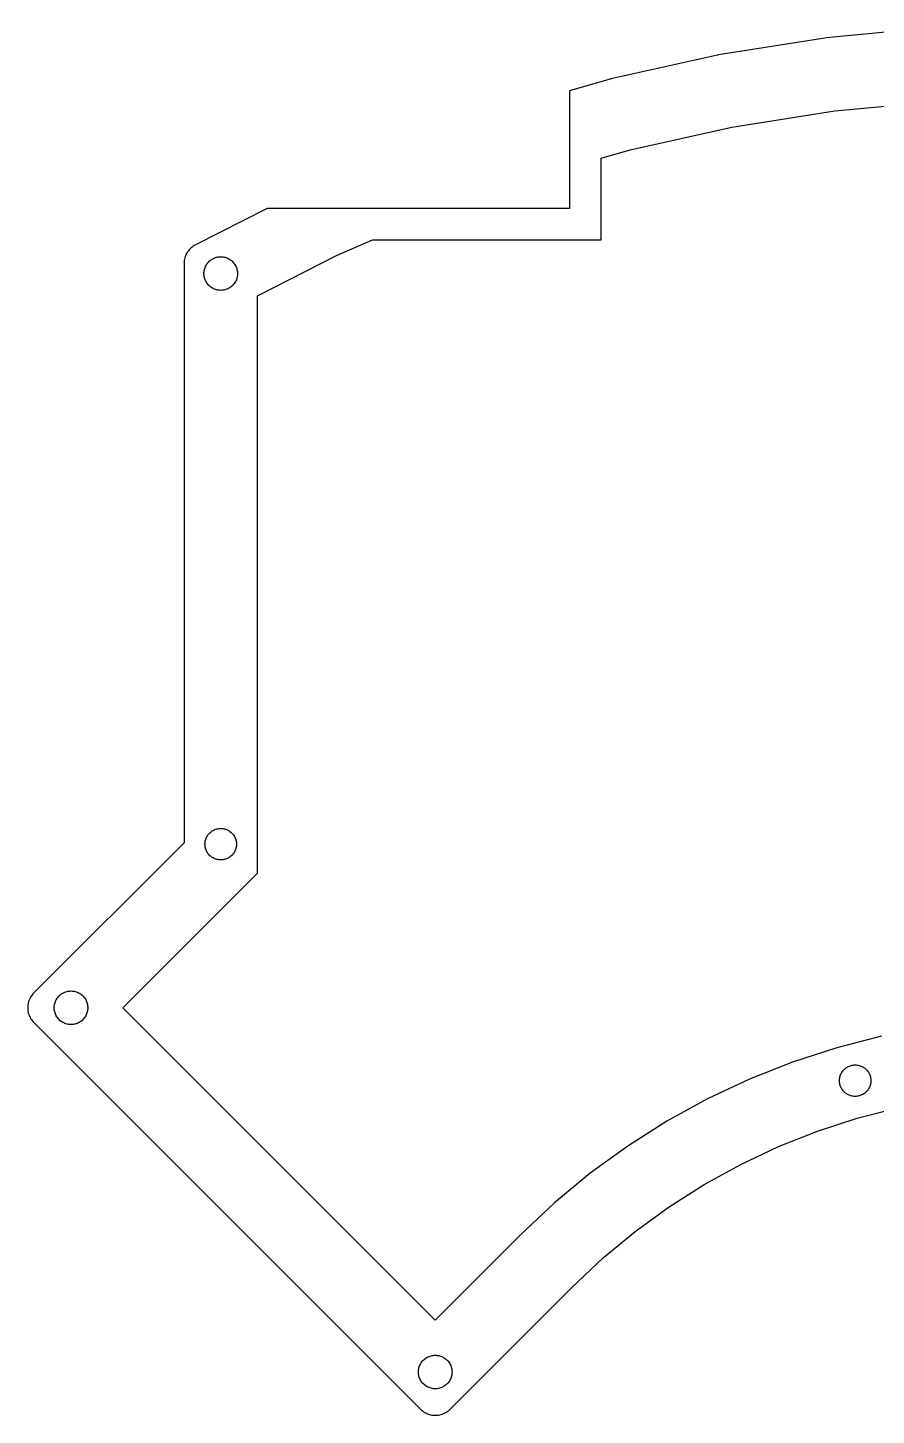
# Model space of a CAD drawing. Header units: metres. Extents: x -87 to 72, y -78 to 55.
# Drawn here: x -86.8 to -6, y -77.9 to 54.3 of the extents above; entities that cross this region are included whole.
import ezdxf

# ---------------------------------------------------------------- set-up
doc = ezdxf.new("R2010")
doc.units = ezdxf.units.M

msp = doc.modelspace()

# ---------------------------------------------------------------- linework, layer by layer
for p, q in [((-0.5284, 54.3282), (-10.7297, 53.3639)), ((-10.8543, 53.3482), (-20.9749, 51.7452)), ((-10.7297, 53.3639), (-10.8543, 53.3482)), ((-21.0984, 51.7217), (-31.0983, 49.4864)), ((-20.9749, 51.7452), (-21.0984, 51.7217)), ((-31.22, 49.4552), (-35.1875, 48.3025)), ((-31.0983, 49.4864), (-31.22, 49.4552)), ((-35.1875, 48.3025), (-35.1875, 37.101)), ((-19.7247, 44.856), (-9.9145, 46.4098)), ((-9.9145, 46.4098), (-0.02608, 47.3445)), ((-29.418, 42.6893), (-19.7247, 44.856)), ((-32.1875, 41.8847), (-29.418, 42.6893)), ((-32.1875, 34.101), (-32.1875, 41.8847)), ((-64.0199, 37.101), (-70.8455, 33.6232)), ((-35.1875, 37.101), (-64.0199, 37.101)), ((-71.5178, 33.067), (-71.5917, 32.9654)), ((-71.4377, 33.1638), (-71.5178, 33.067)), ((-71.3517, 33.2554), (-71.4377, 33.1638)), ((-71.2601, 33.3414), (-71.3517, 33.2554)), ((-71.1633, 33.4215), (-71.2601, 33.3414)), ((-71.0617, 33.4953), (-71.1633, 33.4215)), ((-70.9556, 33.5627), (-71.0617, 33.4953)), ((-70.8455, 33.6232), (-70.9556, 33.5627)), ((-57.417, 32.609), (-53.9693, 34.101)), ((-53.9693, 34.101), (-32.1875, 34.101)), ((-71.9365, 31.904), (-71.9375, 31.8412)), ((-71.9375, 31.8412), (-71.9375, -23.3623)), ((-71.9286, 32.0294), (-71.9365, 31.904)), ((-71.9129, 32.154), (-71.9286, 32.0294)), ((-71.8893, 32.2775), (-71.9129, 32.154)), ((-71.8581, 32.3992), (-71.8893, 32.2775)), ((-71.8193, 32.5186), (-71.8581, 32.3992)), ((-71.773, 32.6355), (-71.8193, 32.5186)), ((-71.7195, 32.7492), (-71.773, 32.6355)), ((-71.659, 32.8593), (-71.7195, 32.7492)), ((-71.5917, 32.9654), (-71.659, 32.8593)), ((-69.8396, 31.6697), (-69.7884, 31.7562)), ((-69.7884, 31.7562), (-69.7319, 31.8393)), ((-69.7319, 31.8393), (-69.6703, 31.9187)), ((-69.6703, 31.9187), (-69.6038, 31.9941)), ((-69.6038, 31.9941), (-69.5328, 32.0652)), ((-69.5328, 32.0652), (-69.4574, 32.1317)), ((-69.4574, 32.1317), (-69.378, 32.1933)), ((-69.378, 32.1933), (-69.2948, 32.2498)), ((-69.2948, 32.2498), (-69.2083, 32.301)), ((-69.2083, 32.301), (-69.1187, 32.3466)), ((-69.1187, 32.3466), (-69.0265, 32.3865)), ((-69.0265, 32.3865), (-68.9319, 32.4206)), ((-68.9319, 32.4206), (-68.8354, 32.4486)), ((-68.8354, 32.4486), (-68.7373, 32.4705)), ((-68.7373, 32.4705), (-68.638, 32.4863)), ((-68.638, 32.4863), (-68.538, 32.4957)), ((-68.538, 32.4957), (-68.4375, 32.4989)), ((-68.4375, 32.4989), (-68.337, 32.4957)), ((-68.337, 32.4957), (-68.237, 32.4863)), ((-68.237, 32.4863), (-68.1377, 32.4705)), ((-68.1377, 32.4705), (-68.0396, 32.4486)), ((-68.0396, 32.4486), (-67.9431, 32.4206)), ((-67.9431, 32.4206), (-67.8485, 32.3865)), ((-67.8485, 32.3865), (-67.7562, 32.3466)), ((-67.7562, 32.3466), (-67.6667, 32.301)), ((-67.6667, 32.301), (-67.5802, 32.2498)), ((-67.5802, 32.2498), (-67.497, 32.1933)), ((-67.497, 32.1933), (-67.4176, 32.1317)), ((-67.4176, 32.1317), (-67.3422, 32.0652)), ((-67.3422, 32.0652), (-67.2711, 31.9941)), ((-67.2711, 31.9941), (-67.2047, 31.9187)), ((-67.2047, 31.9187), (-67.1431, 31.8393)), ((-67.1431, 31.8393), (-67.0866, 31.7562)), ((-67.0866, 31.7562), (-67.0354, 31.6697)), ((-64.9375, 28.7772), (-57.417, 32.609)), ((-70.0375, 30.8989), (-70.0343, 30.9993)), ((-70.0343, 30.7984), (-70.0375, 30.8989)), ((-70.0343, 30.9993), (-70.0249, 31.0994)), ((-70.0249, 30.6983), (-70.0343, 30.7984)), ((-70.0249, 31.0994), (-70.0091, 31.1987)), ((-70.0091, 30.5991), (-70.0249, 30.6983)), ((-70.0091, 31.1987), (-69.9872, 31.2968)), ((-69.9872, 30.501), (-70.0091, 30.5991)), ((-69.9872, 31.2968), (-69.9592, 31.3933)), ((-69.9592, 30.4045), (-69.9872, 30.501)), ((-69.9592, 31.3933), (-69.9251, 31.4879)), ((-69.9251, 31.4879), (-69.8852, 31.5801)), ((-69.8852, 31.5801), (-69.8396, 31.6697)), ((-67.0354, 31.6697), (-66.9898, 31.5801)), ((-66.9898, 31.5801), (-66.9499, 31.4879)), ((-66.9499, 31.4879), (-66.9158, 31.3933)), ((-66.9158, 31.3933), (-66.8878, 31.2968)), ((-66.8878, 30.501), (-66.9158, 30.4045)), ((-66.8878, 31.2968), (-66.8658, 31.1987)), ((-66.8658, 30.5991), (-66.8878, 30.501)), ((-66.8658, 31.1987), (-66.8501, 31.0994)), ((-66.8501, 30.6983), (-66.8658, 30.5991)), ((-66.8501, 31.0994), (-66.8406, 30.9993)), ((-66.8406, 30.7984), (-66.8501, 30.6983)), ((-66.8406, 30.9993), (-66.8375, 30.8989)), ((-66.8375, 30.8989), (-66.8406, 30.7984)), ((-69.9251, 30.3099), (-69.9592, 30.4045)), ((-69.8852, 30.2176), (-69.9251, 30.3099)), ((-69.8396, 30.1281), (-69.8852, 30.2176)), ((-69.7884, 30.0416), (-69.8396, 30.1281)), ((-69.7319, 29.9584), (-69.7884, 30.0416)), ((-69.6703, 29.879), (-69.7319, 29.9584)), ((-69.6038, 29.8036), (-69.6703, 29.879)), ((-69.5328, 29.7325), (-69.6038, 29.8036)), ((-69.4574, 29.666), (-69.5328, 29.7325)), ((-69.378, 29.6044), (-69.4574, 29.666)), ((-69.2948, 29.5479), (-69.378, 29.6044)), ((-69.2083, 29.4968), (-69.2948, 29.5479)), ((-69.1187, 29.4511), (-69.2083, 29.4968)), ((-69.0265, 29.4112), (-69.1187, 29.4511)), ((-68.9319, 29.3772), (-69.0265, 29.4112)), ((-68.8354, 29.3491), (-68.9319, 29.3772)), ((-68.7373, 29.3272), (-68.8354, 29.3491)), ((-68.638, 29.3115), (-68.7373, 29.3272)), ((-68.538, 29.302), (-68.638, 29.3115)), ((-68.4375, 29.2989), (-68.538, 29.302)), ((-68.337, 29.302), (-68.4375, 29.2989)), ((-68.237, 29.3115), (-68.337, 29.302)), ((-68.1377, 29.3272), (-68.237, 29.3115)), ((-68.0396, 29.3491), (-68.1377, 29.3272)), ((-67.9431, 29.3772), (-68.0396, 29.3491)), ((-67.8485, 29.4112), (-67.9431, 29.3772)), ((-67.7562, 29.4511), (-67.8485, 29.4112)), ((-67.6667, 29.4968), (-67.7562, 29.4511)), ((-67.5802, 29.5479), (-67.6667, 29.4968)), ((-67.497, 29.6044), (-67.5802, 29.5479)), ((-67.4176, 29.666), (-67.497, 29.6044)), ((-67.3422, 29.7325), (-67.4176, 29.666)), ((-67.2711, 29.8036), (-67.3422, 29.7325)), ((-67.2047, 29.879), (-67.2711, 29.8036)), ((-67.1431, 29.9584), (-67.2047, 29.879)), ((-67.0866, 30.0416), (-67.1431, 29.9584)), ((-67.0354, 30.1281), (-67.0866, 30.0416)), ((-66.9898, 30.2176), (-67.0354, 30.1281)), ((-66.9499, 30.3099), (-66.9898, 30.2176)), ((-66.9158, 30.4045), (-66.9499, 30.3099)), ((-64.9375, -26.2618), (-64.9375, 28.7772)), ((-69.5933, -22.5379), (-69.531, -22.4672)), ((-69.531, -22.4672), (-69.4643, -22.4006)), ((-69.4643, -22.4006), (-69.3936, -22.3383)), ((-69.3936, -22.3383), (-69.3192, -22.2805)), ((-69.3192, -22.2805), (-69.2412, -22.2275)), ((-69.2412, -22.2275), (-69.1601, -22.1796)), ((-69.1601, -22.1796), (-69.0762, -22.1368)), ((-69.0762, -22.1368), (-68.9897, -22.0994)), ((-68.9897, -22.0994), (-68.901, -22.0674)), ((-68.901, -22.0674), (-68.8105, -22.0412)), ((-68.8105, -22.0412), (-68.7186, -22.0206)), ((-68.7186, -22.0206), (-68.6255, -22.0059)), ((-68.6255, -22.0059), (-68.5317, -21.997)), ((-68.5317, -21.997), (-68.4375, -21.994)), ((-68.4375, -21.994), (-68.3433, -21.997)), ((-68.3433, -21.997), (-68.2495, -22.0059)), ((-68.2495, -22.0059), (-68.1564, -22.0206)), ((-68.1564, -22.0206), (-68.0645, -22.0412)), ((-68.0645, -22.0412), (-67.974, -22.0674)), ((-67.974, -22.0674), (-67.8853, -22.0994)), ((-67.8853, -22.0994), (-67.7988, -22.1368)), ((-67.7988, -22.1368), (-67.7149, -22.1796)), ((-67.7149, -22.1796), (-67.6337, -22.2275)), ((-67.6337, -22.2275), (-67.5558, -22.2805)), ((-67.5558, -22.2805), (-67.4814, -22.3383)), ((-67.4814, -22.3383), (-67.4107, -22.4006)), ((-67.4107, -22.4006), (-67.344, -22.4672)), ((-67.344, -22.4672), (-67.2817, -22.5379)), ((-71.9375, -23.3623), (-86.247, -37.6718)), ((-69.9375, -23.494), (-69.9345, -23.3998)), ((-69.9345, -23.5882), (-69.9375, -23.494)), ((-69.9345, -23.3998), (-69.9257, -23.306)), ((-69.9257, -23.682), (-69.9345, -23.5882)), ((-69.9257, -23.306), (-69.9109, -23.2129)), ((-69.9109, -23.7751), (-69.9257, -23.682)), ((-69.9109, -23.2129), (-69.8904, -23.121)), ((-69.8904, -23.8671), (-69.9109, -23.7751)), ((-69.8904, -23.121), (-69.8641, -23.0305)), ((-69.8641, -23.0305), (-69.8322, -22.9418)), ((-69.8322, -22.9418), (-69.7947, -22.8554)), ((-69.7947, -22.8554), (-69.752, -22.7714)), ((-69.752, -22.7714), (-69.704, -22.6903)), ((-69.704, -22.6903), (-69.651, -22.6123)), ((-69.651, -22.6123), (-69.5933, -22.5379)), ((-67.2817, -22.5379), (-67.224, -22.6123)), ((-67.224, -22.6123), (-67.171, -22.6903)), ((-67.171, -22.6903), (-67.123, -22.7714)), ((-67.123, -22.7714), (-67.0803, -22.8554)), ((-67.0803, -22.8554), (-67.0428, -22.9418)), ((-67.0428, -22.9418), (-67.0109, -23.0305)), ((-67.0109, -23.0305), (-66.9846, -23.121)), ((-66.9846, -23.121), (-66.9641, -23.2129)), ((-66.9641, -23.7751), (-66.9846, -23.8671)), ((-66.9641, -23.2129), (-66.9493, -23.306)), ((-66.9493, -23.682), (-66.9641, -23.7751)), ((-66.9493, -23.306), (-66.9405, -23.3998)), ((-66.9405, -23.5882), (-66.9493, -23.682)), ((-66.9405, -23.3998), (-66.9375, -23.494)), ((-66.9375, -23.494), (-66.9405, -23.5882)), ((-69.8641, -23.9575), (-69.8904, -23.8671)), ((-69.8322, -24.0462), (-69.8641, -23.9575)), ((-69.7947, -24.1327), (-69.8322, -24.0462)), ((-69.752, -24.2167), (-69.7947, -24.1327)), ((-69.704, -24.2978), (-69.752, -24.2167)), ((-69.651, -24.3757), (-69.704, -24.2978)), ((-69.5933, -24.4502), (-69.651, -24.3757)), ((-69.531, -24.5208), (-69.5933, -24.4502)), ((-69.4643, -24.5875), (-69.531, -24.5208)), ((-69.3936, -24.6498), (-69.4643, -24.5875)), ((-69.3192, -24.7075), (-69.3936, -24.6498)), ((-69.2412, -24.7605), (-69.3192, -24.7075)), ((-69.1601, -24.8085), (-69.2412, -24.7605)), ((-69.0762, -24.8513), (-69.1601, -24.8085)), ((-68.9897, -24.8887), (-69.0762, -24.8513)), ((-68.901, -24.9206), (-68.9897, -24.8887)), ((-68.8105, -24.9469), (-68.901, -24.9206)), ((-68.7186, -24.9675), (-68.8105, -24.9469)), ((-68.6255, -24.9822), (-68.7186, -24.9675)), ((-68.5317, -24.9911), (-68.6255, -24.9822)), ((-68.4375, -24.994), (-68.5317, -24.9911)), ((-68.3433, -24.9911), (-68.4375, -24.994)), ((-68.2495, -24.9822), (-68.3433, -24.9911)), ((-68.1564, -24.9675), (-68.2495, -24.9822)), ((-68.0645, -24.9469), (-68.1564, -24.9675)), ((-67.974, -24.9206), (-68.0645, -24.9469)), ((-67.8853, -24.8887), (-67.974, -24.9206)), ((-67.7988, -24.8513), (-67.8853, -24.8887)), ((-67.7149, -24.8085), (-67.7988, -24.8513)), ((-67.6337, -24.7605), (-67.7149, -24.8085)), ((-67.5558, -24.7075), (-67.6337, -24.7605)), ((-67.4814, -24.6498), (-67.5558, -24.7075)), ((-67.4107, -24.5875), (-67.4814, -24.6498)), ((-67.344, -24.5208), (-67.4107, -24.5875)), ((-67.2817, -24.4502), (-67.344, -24.5208)), ((-67.224, -24.3757), (-67.2817, -24.4502)), ((-67.171, -24.2978), (-67.224, -24.3757)), ((-67.123, -24.2167), (-67.171, -24.2978)), ((-67.0803, -24.1327), (-67.123, -24.2167)), ((-67.0428, -24.0462), (-67.0803, -24.1327)), ((-67.0109, -23.9575), (-67.0428, -24.0462)), ((-66.9846, -23.8671), (-67.0109, -23.9575)), ((-77.7617, -39.086), (-64.9375, -26.2618)), ((-86.6683, -38.2917), (-86.7145, -38.4085)), ((-86.6148, -38.178), (-86.6683, -38.2917)), ((-86.5542, -38.0679), (-86.6148, -38.178)), ((-86.4869, -37.9618), (-86.5542, -38.0679)), ((-86.4131, -37.8602), (-86.4869, -37.9618)), ((-86.333, -37.7634), (-86.4131, -37.8602)), ((-86.247, -37.6718), (-86.333, -37.7634)), ((-84.1592, -38.4047), (-84.1135, -38.3152)), ((-84.1135, -38.3152), (-84.0624, -38.2287)), ((-84.0624, -38.2287), (-84.0059, -38.1455)), ((-84.0059, -38.1455), (-83.9443, -38.0661)), ((-83.9443, -38.0661), (-83.8778, -37.9907)), ((-83.8778, -37.9907), (-83.8067, -37.9196)), ((-83.8067, -37.9196), (-83.7313, -37.8532)), ((-83.7313, -37.8532), (-83.6519, -37.7916)), ((-83.6519, -37.7916), (-83.5688, -37.7351)), ((-83.5688, -37.7351), (-83.4822, -37.6839)), ((-83.4822, -37.6839), (-83.3927, -37.6383)), ((-83.3927, -37.6383), (-83.3004, -37.5983)), ((-83.3004, -37.5983), (-83.2059, -37.5643)), ((-83.2059, -37.5643), (-83.1093, -37.5363)), ((-83.1093, -37.5363), (-83.0113, -37.5143)), ((-83.0113, -37.5143), (-82.912, -37.4986)), ((-82.912, -37.4986), (-82.8119, -37.4891)), ((-82.8119, -37.4891), (-82.7114, -37.486)), ((-82.7114, -37.486), (-82.611, -37.4891)), ((-82.611, -37.4891), (-82.5109, -37.4986)), ((-82.5109, -37.4986), (-82.4116, -37.5143)), ((-82.4116, -37.5143), (-82.3135, -37.5363)), ((-82.3135, -37.5363), (-82.217, -37.5643)), ((-82.217, -37.5643), (-82.1224, -37.5983)), ((-82.1224, -37.5983), (-82.0302, -37.6383)), ((-82.0302, -37.6383), (-81.9406, -37.6839)), ((-81.9406, -37.6839), (-81.8541, -37.7351)), ((-81.8541, -37.7351), (-81.771, -37.7916)), ((-81.771, -37.7916), (-81.6915, -37.8532)), ((-81.6915, -37.8532), (-81.6162, -37.9196)), ((-81.6162, -37.9196), (-81.5451, -37.9907)), ((-81.5451, -37.9907), (-81.4786, -38.0661)), ((-81.4786, -38.0661), (-81.417, -38.1455)), ((-81.417, -38.1455), (-81.3605, -38.2287)), ((-81.3605, -38.2287), (-81.3093, -38.3152)), ((-81.3093, -38.3152), (-81.2637, -38.4047)), ((-86.8239, -38.8978), (-86.8318, -39.0232)), ((-86.8318, -39.0232), (-86.8318, -39.1488)), ((-86.8318, -39.1488), (-86.8239, -39.2742)), ((-86.8081, -38.7731), (-86.8239, -38.8978)), ((-86.8239, -39.2742), (-86.8081, -39.3989)), ((-86.7846, -38.6497), (-86.8081, -38.7731)), ((-86.8081, -39.3989), (-86.7846, -39.5223)), ((-86.7533, -38.528), (-86.7846, -38.6497)), ((-86.7846, -39.5223), (-86.7533, -39.644)), ((-86.7145, -38.4085), (-86.7533, -38.528)), ((-86.7533, -39.644), (-86.7145, -39.7635)), ((-84.3114, -39.086), (-84.3083, -38.9855)), ((-84.3083, -39.1865), (-84.3114, -39.086)), ((-84.3083, -38.9855), (-84.2988, -38.8854)), ((-84.2988, -39.2865), (-84.3083, -39.1865)), ((-84.2988, -38.8854), (-84.2831, -38.7862)), ((-84.2831, -39.3858), (-84.2988, -39.2865)), ((-84.2831, -38.7862), (-84.2612, -38.6881)), ((-84.2612, -39.4839), (-84.2831, -39.3858)), ((-84.2612, -38.6881), (-84.2331, -38.5916)), ((-84.2331, -39.5804), (-84.2612, -39.4839)), ((-84.2331, -38.5916), (-84.1991, -38.497)), ((-84.1991, -39.675), (-84.2331, -39.5804)), ((-84.1991, -38.497), (-84.1592, -38.4047)), ((-84.1592, -39.7672), (-84.1991, -39.675)), ((-81.2637, -38.4047), (-81.2238, -38.497)), ((-81.2238, -39.675), (-81.2637, -39.7672)), ((-81.2238, -38.497), (-81.1897, -38.5916)), ((-81.1897, -39.5804), (-81.2238, -39.675)), ((-81.1897, -38.5916), (-81.1617, -38.6881)), ((-81.1617, -39.4839), (-81.1897, -39.5804)), ((-81.1617, -38.6881), (-81.1398, -38.7862)), ((-81.1398, -39.3858), (-81.1617, -39.4839)), ((-81.1398, -38.7862), (-81.124, -38.8854)), ((-81.124, -39.2865), (-81.1398, -39.3858)), ((-81.124, -38.8854), (-81.1146, -38.9855)), ((-81.1146, -39.1865), (-81.124, -39.2865)), ((-81.1146, -38.9855), (-81.1114, -39.086)), ((-81.1114, -39.086), (-81.1146, -39.1865)), ((-47.9925, -68.8552), (-77.7617, -39.086)), ((-86.7145, -39.7635), (-86.6683, -39.8803)), ((-86.6683, -39.8803), (-86.6148, -39.994)), ((-86.6148, -39.994), (-86.5542, -40.1041)), ((-86.5542, -40.1041), (-86.4869, -40.2102)), ((-86.4869, -40.2102), (-86.4131, -40.3118)), ((-86.4131, -40.3118), (-86.333, -40.4086)), ((-86.333, -40.4086), (-86.247, -40.5002)), ((-86.247, -40.5002), (-49.4067, -77.3405)), ((-84.1135, -39.8568), (-84.1592, -39.7672)), ((-84.0624, -39.9433), (-84.1135, -39.8568)), ((-84.0059, -40.0264), (-84.0624, -39.9433)), ((-83.9443, -40.1059), (-84.0059, -40.0264)), ((-83.8778, -40.1813), (-83.9443, -40.1059)), ((-83.8067, -40.2523), (-83.8778, -40.1813)), ((-83.7313, -40.3188), (-83.8067, -40.2523)), ((-83.6519, -40.3804), (-83.7313, -40.3188)), ((-83.5688, -40.4369), (-83.6519, -40.3804)), ((-83.4822, -40.4881), (-83.5688, -40.4369)), ((-83.3927, -40.5337), (-83.4822, -40.4881)), ((-83.3004, -40.5736), (-83.3927, -40.5337)), ((-83.2059, -40.6077), (-83.3004, -40.5736)), ((-83.1093, -40.6357), (-83.2059, -40.6077)), ((-83.0113, -40.6577), (-83.1093, -40.6357)), ((-82.912, -40.6734), (-83.0113, -40.6577)), ((-82.8119, -40.6828), (-82.912, -40.6734)), ((-82.7114, -40.686), (-82.8119, -40.6828)), ((-82.611, -40.6828), (-82.7114, -40.686)), ((-82.5109, -40.6734), (-82.611, -40.6828)), ((-82.4116, -40.6577), (-82.5109, -40.6734)), ((-82.3135, -40.6357), (-82.4116, -40.6577)), ((-82.217, -40.6077), (-82.3135, -40.6357)), ((-82.1224, -40.5736), (-82.217, -40.6077)), ((-82.0302, -40.5337), (-82.1224, -40.5736)), ((-81.9406, -40.4881), (-82.0302, -40.5337)), ((-81.8541, -40.4369), (-81.9406, -40.4881)), ((-81.771, -40.3804), (-81.8541, -40.4369)), ((-81.6915, -40.3188), (-81.771, -40.3804)), ((-81.6162, -40.2523), (-81.6915, -40.3188)), ((-81.5451, -40.1813), (-81.6162, -40.2523)), ((-81.4786, -40.1059), (-81.5451, -40.1813)), ((-81.417, -40.0264), (-81.4786, -40.1059)), ((-81.3605, -39.9433), (-81.417, -40.0264)), ((-81.3093, -39.8568), (-81.3605, -39.9433)), ((-81.2637, -39.7672), (-81.3093, -39.8568)), ((-5.44469, -41.7957), (-9.72536, -42.8948)), ((-9.72536, -42.8948), (-13.9284, -44.2604)), ((-13.9284, -44.2604), (-18.0375, -45.8873)), ((-9.05672, -45.0048), (-8.99009, -44.9382)), ((-8.99009, -44.9382), (-8.91941, -44.8759)), ((-8.91941, -44.8759), (-8.84495, -44.8181)), ((-8.84495, -44.8181), (-8.767, -44.7652)), ((-8.767, -44.7652), (-8.6859, -44.7172)), ((-8.6859, -44.7172), (-8.60193, -44.6744)), ((-8.60193, -44.6744), (-8.51546, -44.637)), ((-8.51546, -44.637), (-8.42679, -44.6051)), ((-8.42679, -44.6051), (-8.33631, -44.5788)), ((-8.33631, -44.5788), (-8.24435, -44.5582)), ((-8.24435, -44.5582), (-8.15127, -44.5435)), ((-8.15127, -44.5435), (-8.05746, -44.5346)), ((-8.05746, -44.5346), (-7.96328, -44.5317)), ((-7.96328, -44.5317), (-7.86909, -44.5346)), ((-7.86909, -44.5346), (-7.77527, -44.5435)), ((-7.77527, -44.5435), (-7.6822, -44.5582)), ((-7.6822, -44.5582), (-7.59023, -44.5788)), ((-7.59023, -44.5788), (-7.49975, -44.6051)), ((-7.49975, -44.6051), (-7.41108, -44.637)), ((-7.41108, -44.637), (-7.32461, -44.6744)), ((-7.32461, -44.6744), (-7.24064, -44.7172)), ((-7.24064, -44.7172), (-7.15954, -44.7652)), ((-7.15954, -44.7652), (-7.08159, -44.8181)), ((-7.08159, -44.8181), (-7.00713, -44.8759)), ((-7.00713, -44.8759), (-6.93645, -44.9382)), ((-6.93645, -44.9382), (-6.86982, -45.0048)), ((-18.0375, -45.8873), (-22.0364, -47.7691)), ((-9.46328, -46.0317), (-9.46032, -45.9375)), ((-9.46032, -46.1259), (-9.46328, -46.0317)), ((-9.46032, -45.9375), (-9.45144, -45.8437)), ((-9.45144, -46.2197), (-9.46032, -46.1259)), ((-9.45144, -45.8437), (-9.4367, -45.7506)), ((-9.4367, -46.3127), (-9.45144, -46.2197)), ((-9.4367, -45.7506), (-9.41614, -45.6586)), ((-9.41614, -45.6586), (-9.38985, -45.5681)), ((-9.38985, -45.5681), (-9.35793, -45.4795)), ((-9.35793, -45.4795), (-9.32052, -45.393)), ((-9.32052, -45.393), (-9.27773, -45.309)), ((-9.27773, -45.309), (-9.22976, -45.2279)), ((-9.22976, -45.2279), (-9.17679, -45.15)), ((-9.17679, -45.15), (-9.11904, -45.0755)), ((-9.11904, -45.0755), (-9.05672, -45.0048)), ((-6.86982, -45.0048), (-6.8075, -45.0755)), ((-6.8075, -45.0755), (-6.74975, -45.15)), ((-6.74975, -45.15), (-6.69678, -45.2279)), ((-6.69678, -45.2279), (-6.64881, -45.309)), ((-6.64881, -45.309), (-6.60602, -45.393)), ((-6.60602, -45.393), (-6.56861, -45.4795)), ((-6.56861, -45.4795), (-6.53669, -45.5681)), ((-6.53669, -45.5681), (-6.5104, -45.6586)), ((-6.5104, -45.6586), (-6.48984, -45.7506)), ((-6.48984, -45.7506), (-6.4751, -45.8437)), ((-6.4751, -46.2197), (-6.48984, -46.3127)), ((-6.4751, -45.8437), (-6.46624, -45.9375)), ((-6.46624, -46.1259), (-6.4751, -46.2197)), ((-6.46624, -45.9375), (-6.46328, -46.0317)), ((-6.46328, -46.0317), (-6.46624, -46.1259)), ((-9.41614, -46.4047), (-9.4367, -46.3127)), ((-9.38985, -46.4952), (-9.41614, -46.4047)), ((-9.35793, -46.5838), (-9.38985, -46.4952)), ((-9.32052, -46.6703), (-9.35793, -46.5838)), ((-9.27773, -46.7543), (-9.32052, -46.6703)), ((-9.22976, -46.8354), (-9.27773, -46.7543)), ((-9.17679, -46.9133), (-9.22976, -46.8354)), ((-9.11904, -46.9878), (-9.17679, -46.9133)), ((-9.05672, -47.0585), (-9.11904, -46.9878)), ((-8.99009, -47.1251), (-9.05672, -47.0585)), ((-8.91941, -47.1874), (-8.99009, -47.1251)), ((-8.84495, -47.2452), (-8.91941, -47.1874)), ((-8.767, -47.2982), (-8.84495, -47.2452)), ((-8.6859, -47.3461), (-8.767, -47.2982)), ((-8.60193, -47.3889), (-8.6859, -47.3461)), ((-8.51546, -47.4263), (-8.60193, -47.3889)), ((-8.42679, -47.4582), (-8.51546, -47.4263)), ((-8.33631, -47.4845), (-8.42679, -47.4582)), ((-8.24435, -47.5051), (-8.33631, -47.4845)), ((-8.15127, -47.5198), (-8.24435, -47.5051)), ((-8.05746, -47.5287), (-8.15127, -47.5198)), ((-7.96328, -47.5317), (-8.05746, -47.5287)), ((-7.86909, -47.5287), (-7.96328, -47.5317)), ((-7.77527, -47.5198), (-7.86909, -47.5287)), ((-7.6822, -47.5051), (-7.77527, -47.5198)), ((-7.59023, -47.4845), (-7.6822, -47.5051)), ((-7.49975, -47.4582), (-7.59023, -47.4845)), ((-7.41108, -47.4263), (-7.49975, -47.4582)), ((-7.32461, -47.3889), (-7.41108, -47.4263)), ((-7.24064, -47.3461), (-7.32461, -47.3889)), ((-7.15954, -47.2982), (-7.24064, -47.3461)), ((-7.08159, -47.2452), (-7.15954, -47.2982)), ((-7.00713, -47.1874), (-7.08159, -47.2452)), ((-6.93645, -47.1251), (-7.00713, -47.1874)), ((-6.86982, -47.0585), (-6.93645, -47.1251)), ((-6.8075, -46.9878), (-6.86982, -47.0585)), ((-6.74975, -46.9133), (-6.8075, -46.9878)), ((-6.69678, -46.8354), (-6.74975, -46.9133)), ((-6.64881, -46.7543), (-6.69678, -46.8354)), ((-6.60602, -46.6703), (-6.64881, -46.7543)), ((-6.56861, -46.5838), (-6.60602, -46.6703)), ((-6.53669, -46.4952), (-6.56861, -46.5838)), ((-6.5104, -46.4047), (-6.53669, -46.4952)), ((-6.48984, -46.3127), (-6.5104, -46.4047)), ((-22.0364, -47.7691), (-25.9091, -49.8981)), ((-7.77149, -49.6202), (-3.91677, -48.6304)), ((-25.9091, -49.8981), (-29.6406, -52.2662)), ((-11.5561, -50.8499), (-7.77149, -49.6202)), ((-15.2562, -52.3148), (-11.5561, -50.8499)), ((-29.6406, -52.2662), (-33.2161, -54.8639)), ((-18.8567, -54.0091), (-15.2562, -52.3148)), ((-22.3442, -55.9263), (-18.8567, -54.0091)), ((-33.2161, -54.8639), (-36.621, -57.6808)), ((-25.7042, -58.0587), (-22.3442, -55.9263)), ((-36.621, -57.6808), (-39.8545, -60.7172)), ((-28.9232, -60.3974), (-25.7042, -58.0587)), ((-39.8545, -60.7172), (-47.9925, -68.8552)), ((-31.9899, -62.9344), (-28.9232, -60.3974)), ((-34.982, -65.7442), (-31.9899, -62.9344)), ((-46.5783, -77.3405), (-34.982, -65.7442)), ((-49.2253, -72.785), (-49.1588, -72.7097)), ((-49.1588, -72.7097), (-49.0878, -72.6386)), ((-49.0878, -72.6386), (-49.0124, -72.5721)), ((-49.0124, -72.5721), (-48.9329, -72.5105)), ((-48.9329, -72.5105), (-48.8498, -72.454)), ((-48.8498, -72.454), (-48.7633, -72.4028)), ((-48.7633, -72.4028), (-48.6737, -72.3572)), ((-48.6737, -72.3572), (-48.5815, -72.3173)), ((-48.5815, -72.3173), (-48.4869, -72.2832)), ((-48.4869, -72.2832), (-48.3904, -72.2552)), ((-48.3904, -72.2552), (-48.2923, -72.2333)), ((-48.2923, -72.2333), (-48.193, -72.2175)), ((-48.193, -72.2175), (-48.093, -72.2081)), ((-48.093, -72.2081), (-47.9925, -72.2049)), ((-47.9925, -72.2049), (-47.892, -72.2081)), ((-47.892, -72.2081), (-47.792, -72.2175)), ((-47.792, -72.2175), (-47.6927, -72.2333)), ((-47.6927, -72.2333), (-47.5946, -72.2552)), ((-47.5946, -72.2552), (-47.4981, -72.2832)), ((-47.4981, -72.2832), (-47.4035, -72.3173)), ((-47.4035, -72.3173), (-47.3112, -72.3572)), ((-47.3112, -72.3572), (-47.2217, -72.4028)), ((-47.2217, -72.4028), (-47.1352, -72.454)), ((-47.1352, -72.454), (-47.052, -72.5105)), ((-47.052, -72.5105), (-46.9726, -72.5721)), ((-46.9726, -72.5721), (-46.8972, -72.6386)), ((-46.8972, -72.6386), (-46.8261, -72.7097)), ((-46.8261, -72.7097), (-46.7597, -72.785)), ((-49.5925, -73.8049), (-49.5893, -73.7045)), ((-49.5893, -73.9054), (-49.5925, -73.8049)), ((-49.5893, -73.7045), (-49.5799, -73.6044)), ((-49.5799, -74.0055), (-49.5893, -73.9054)), ((-49.5799, -73.6044), (-49.5642, -73.5051)), ((-49.5642, -74.1047), (-49.5799, -74.0055)), ((-49.5642, -73.5051), (-49.5422, -73.407)), ((-49.5422, -73.407), (-49.5142, -73.3105)), ((-49.5142, -73.3105), (-49.4801, -73.2159)), ((-49.4801, -73.2159), (-49.4402, -73.1237)), ((-49.4402, -73.1237), (-49.3946, -73.0341)), ((-49.3946, -73.0341), (-49.3434, -72.9476)), ((-49.3434, -72.9476), (-49.2869, -72.8645)), ((-49.2869, -72.8645), (-49.2253, -72.785)), ((-46.7597, -72.785), (-46.6981, -72.8645)), ((-46.6981, -72.8645), (-46.6416, -72.9476)), ((-46.6416, -72.9476), (-46.5904, -73.0341)), ((-46.5904, -73.0341), (-46.5448, -73.1237)), ((-46.5448, -73.1237), (-46.5048, -73.2159)), ((-46.5048, -73.2159), (-46.4708, -73.3105)), ((-46.4708, -73.3105), (-46.4428, -73.407)), ((-46.4428, -73.407), (-46.4208, -73.5051)), ((-46.4208, -73.5051), (-46.4051, -73.6044)), ((-46.4051, -74.0055), (-46.4208, -74.1047)), ((-46.4051, -73.6044), (-46.3957, -73.7045)), ((-46.3957, -73.9054), (-46.4051, -74.0055)), ((-46.3957, -73.7045), (-46.3925, -73.8049)), ((-46.3925, -73.8049), (-46.3957, -73.9054)), ((-49.5422, -74.2028), (-49.5642, -74.1047)), ((-49.5142, -74.2994), (-49.5422, -74.2028)), ((-49.4801, -74.3939), (-49.5142, -74.2994)), ((-49.4402, -74.4862), (-49.4801, -74.3939)), ((-49.3946, -74.5757), (-49.4402, -74.4862)), ((-49.3434, -74.6623), (-49.3946, -74.5757)), ((-49.2869, -74.7454), (-49.3434, -74.6623)), ((-49.2253, -74.8248), (-49.2869, -74.7454)), ((-49.1588, -74.9002), (-49.2253, -74.8248)), ((-49.0878, -74.9713), (-49.1588, -74.9002)), ((-49.0124, -75.0377), (-49.0878, -74.9713)), ((-48.9329, -75.0994), (-49.0124, -75.0377)), ((-48.8498, -75.1559), (-48.9329, -75.0994)), ((-48.7633, -75.207), (-48.8498, -75.1559)), ((-48.6737, -75.2527), (-48.7633, -75.207)), ((-48.5815, -75.2926), (-48.6737, -75.2527)), ((-48.4869, -75.3266), (-48.5815, -75.2926)), ((-48.3904, -75.3547), (-48.4869, -75.3266)), ((-48.2923, -75.3766), (-48.3904, -75.3547)), ((-48.193, -75.3923), (-48.2923, -75.3766)), ((-47.6927, -75.3766), (-47.792, -75.3923)), ((-47.5946, -75.3547), (-47.6927, -75.3766)), ((-47.4981, -75.3266), (-47.5946, -75.3547)), ((-47.4035, -75.2926), (-47.4981, -75.3266)), ((-47.3112, -75.2527), (-47.4035, -75.2926)), ((-47.2217, -75.207), (-47.3112, -75.2527)), ((-47.1352, -75.1559), (-47.2217, -75.207)), ((-47.052, -75.0994), (-47.1352, -75.1559)), ((-46.9726, -75.0377), (-47.052, -75.0994)), ((-46.8972, -74.9713), (-46.9726, -75.0377)), ((-46.8261, -74.9002), (-46.8972, -74.9713)), ((-46.7597, -74.8248), (-46.8261, -74.9002)), ((-46.6981, -74.7454), (-46.7597, -74.8248)), ((-46.6416, -74.6623), (-46.6981, -74.7454)), ((-46.5904, -74.5757), (-46.6416, -74.6623)), ((-46.5448, -74.4862), (-46.5904, -74.5757)), ((-46.5048, -74.3939), (-46.5448, -74.4862)), ((-46.4708, -74.2994), (-46.5048, -74.3939)), ((-46.4428, -74.2028), (-46.4708, -74.2994)), ((-46.4208, -74.1047), (-46.4428, -74.2028)), ((-48.093, -75.4018), (-48.193, -75.3923)), ((-47.9925, -75.4049), (-48.093, -75.4018)), ((-47.892, -75.4018), (-47.9925, -75.4049)), ((-47.792, -75.3923), (-47.892, -75.4018)), ((-49.4067, -77.3405), (-49.3151, -77.4265)), ((-49.3151, -77.4265), (-49.2183, -77.5066)), ((-49.2183, -77.5066), (-49.1167, -77.5804)), ((-49.1167, -77.5804), (-49.0106, -77.6477)), ((-49.0106, -77.6477), (-48.9005, -77.7083)), ((-48.9005, -77.7083), (-48.7868, -77.7618)), ((-48.7868, -77.7618), (-48.67, -77.808)), ((-48.67, -77.808), (-48.5505, -77.8468)), ((-48.5505, -77.8468), (-48.4288, -77.8781)), ((-48.4288, -77.8781), (-48.3054, -77.9016)), ((-48.3054, -77.9016), (-48.1807, -77.9174)), ((-48.1807, -77.9174), (-48.0553, -77.9253)), ((-48.0553, -77.9253), (-47.9297, -77.9253)), ((-47.9297, -77.9253), (-47.8043, -77.9174)), ((-47.8043, -77.9174), (-47.6796, -77.9016)), ((-47.6796, -77.9016), (-47.5562, -77.8781)), ((-47.5562, -77.8781), (-47.4345, -77.8468)), ((-47.4345, -77.8468), (-47.315, -77.808)), ((-47.315, -77.808), (-47.1982, -77.7618)), ((-47.1982, -77.7618), (-47.0845, -77.7083)), ((-47.0845, -77.7083), (-46.9744, -77.6477)), ((-46.9744, -77.6477), (-46.8683, -77.5804)), ((-46.8683, -77.5804), (-46.7667, -77.5066)), ((-46.7667, -77.5066), (-46.6699, -77.4265)), ((-46.6699, -77.4265), (-46.5783, -77.3405))]:
    msp.add_line(p, q)

doc.saveas('drawing.dxf')
